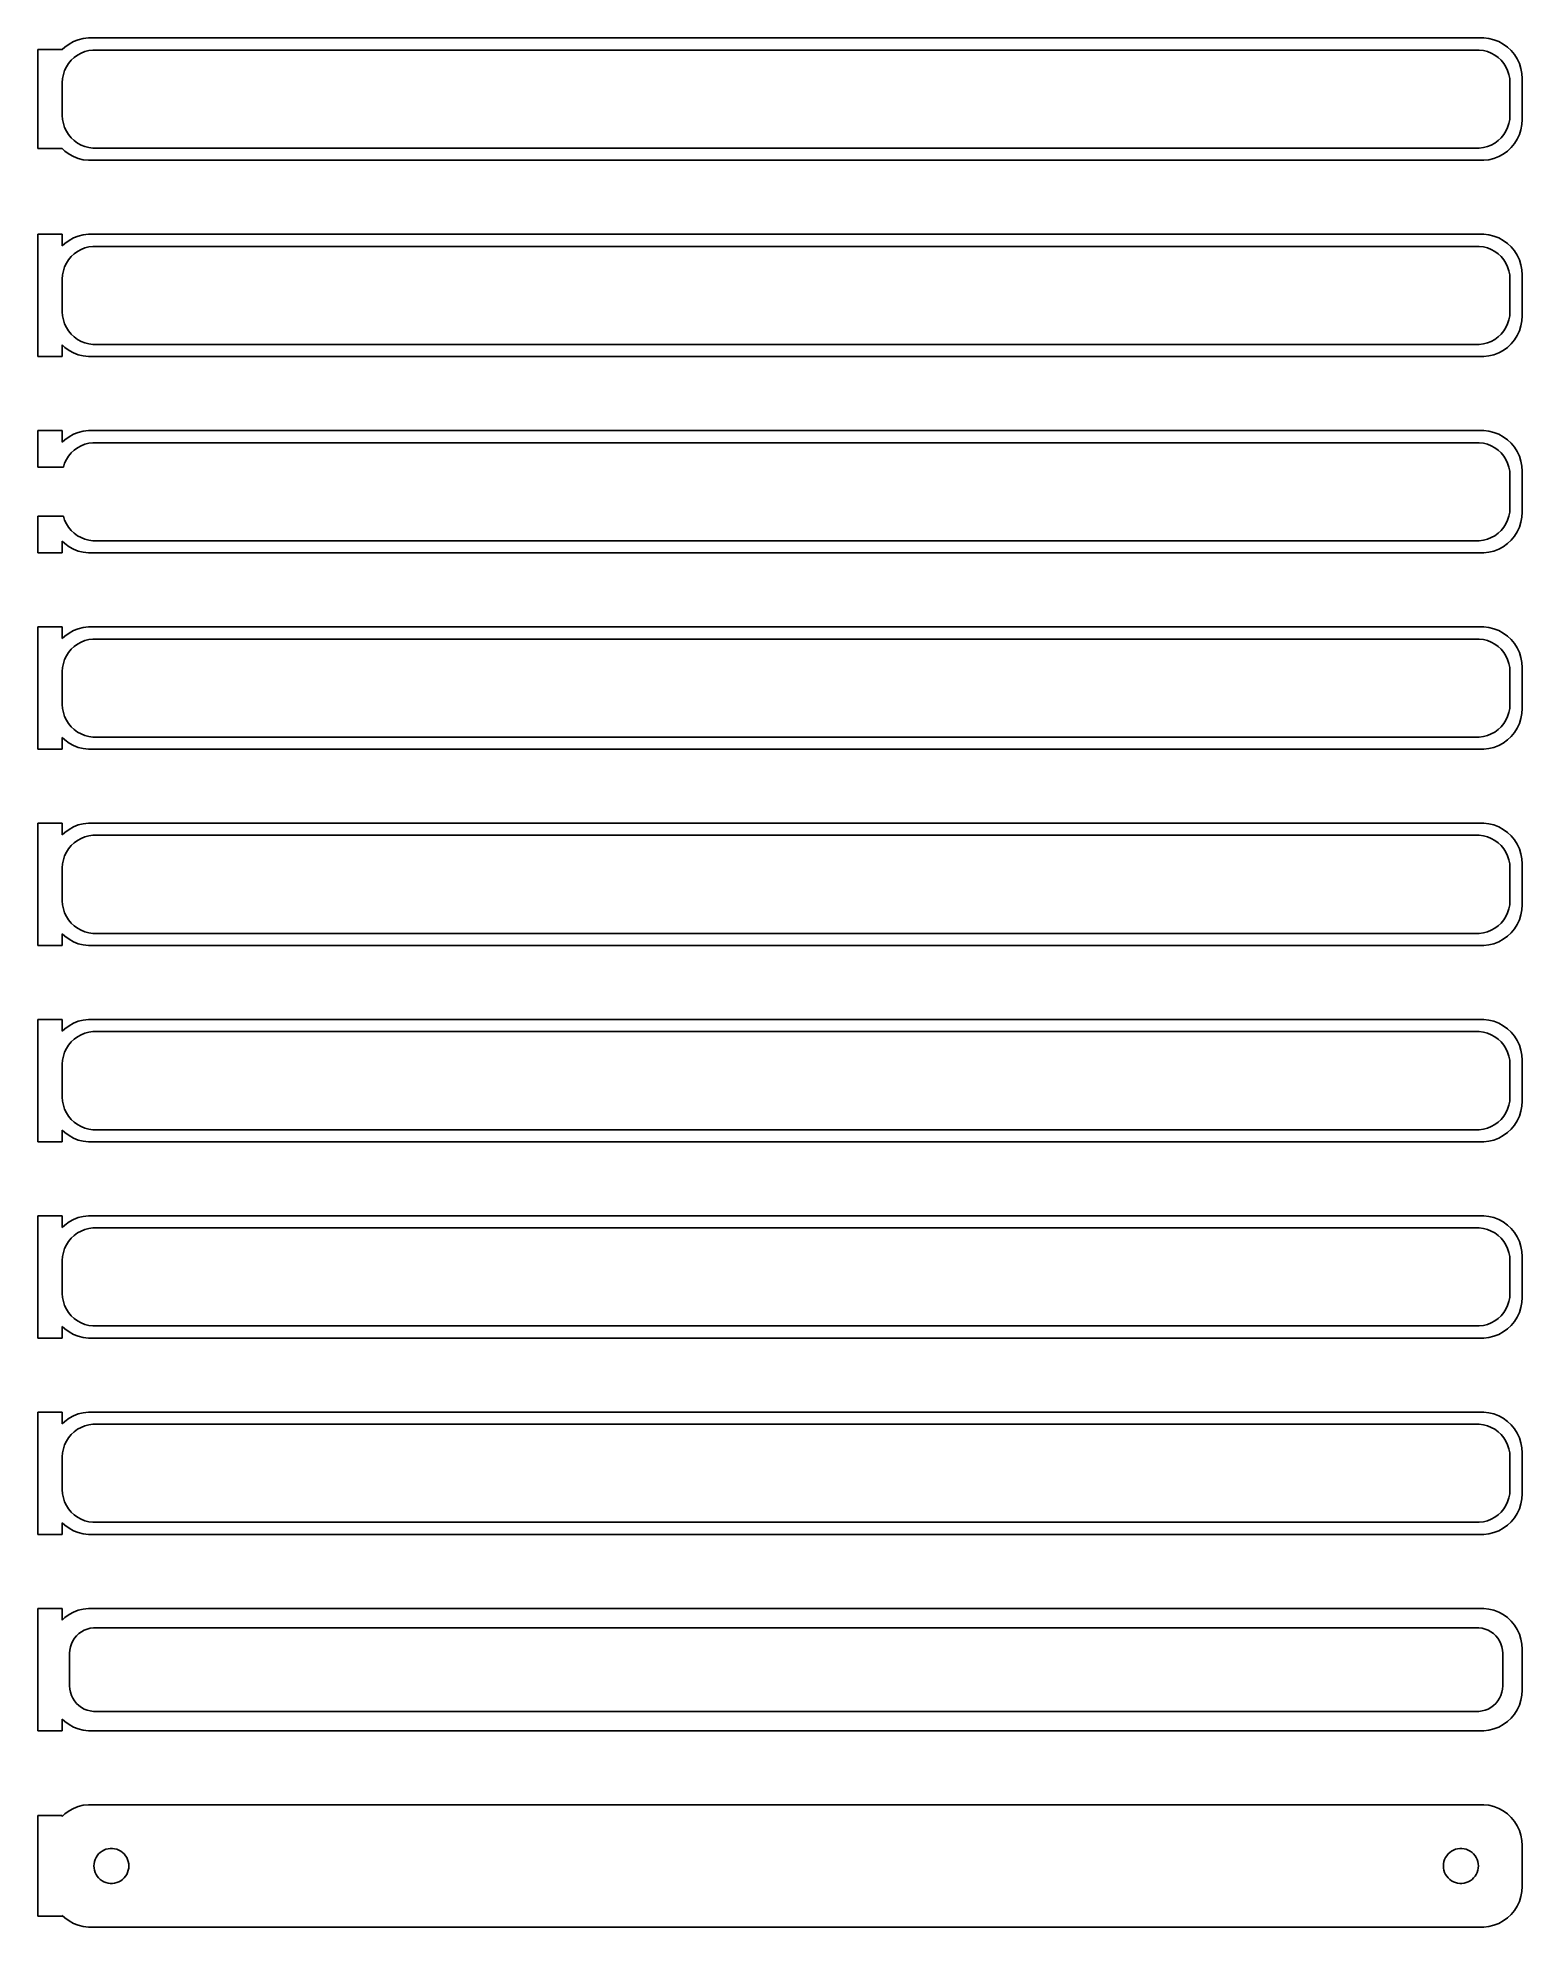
# Model space of a CAD drawing. Header units: metres. Extents: x -92 to 90, y 233 to 463.
import ezdxf

# ---------------------------------------------------------------- set-up
doc = ezdxf.new("R2010")
doc.units = ezdxf.units.M

msp = doc.modelspace()

# ---------------------------------------------------------------- linework, layer by layer
for p, q in [((-88.5, 462.059), (-91.5, 462.059)), ((-91.5, 462.059), (-91.5, 449.941)), ((-88.1871, 462.353), (-88.5, 462.059)), ((-87.6791, 462.722), (-88.1871, 462.353)), ((-87.1289, 463.024), (-87.6791, 462.722)), ((-86.5451, 463.255), (-87.1289, 463.024)), ((-85.9369, 463.411), (-86.5451, 463.255)), ((-85.3139, 463.49), (-85.9369, 463.411)), ((85.3139, 463.49), (-85.3139, 463.49)), ((-85.2495, 461.929), (-84.7512, 461.992)), ((-84.7512, 461.992), (84.7512, 461.992)), ((84.7512, 461.992), (85.2495, 461.929)), ((85.9369, 463.411), (85.3139, 463.49)), ((86.5451, 463.255), (85.9369, 463.411)), ((87.1289, 463.024), (86.5451, 463.255)), ((87.6791, 462.722), (87.1289, 463.024)), ((88.1871, 462.353), (87.6791, 462.722)), ((88.6448, 461.923), (88.1871, 462.353)), ((-88.2191, 459.472), (-88.0052, 459.927)), ((-88.0052, 459.927), (-87.7361, 460.351)), ((-87.7361, 460.351), (-87.4159, 460.738)), ((-87.4159, 460.738), (-87.0497, 461.082)), ((-87.0497, 461.082), (-86.6433, 461.377)), ((-86.6433, 461.377), (-86.2031, 461.619)), ((-86.2031, 461.619), (-85.7361, 461.804)), ((-85.7361, 461.804), (-85.2495, 461.929)), ((85.2495, 461.929), (85.7361, 461.804)), ((85.7361, 461.804), (86.2031, 461.619)), ((86.2031, 461.619), (86.6433, 461.377)), ((86.6433, 461.377), (87.0497, 461.082)), ((87.0497, 461.082), (87.4159, 460.738)), ((87.4159, 460.738), (87.7361, 460.351)), ((87.7361, 460.351), (88.0052, 459.927)), ((88.0052, 459.927), (88.2191, 459.472)), ((89.0451, 461.439), (88.6448, 461.923)), ((89.3815, 460.909), (89.0451, 461.439)), ((89.6489, 460.341), (89.3815, 460.909)), ((89.8429, 459.743), (89.6489, 460.341)), ((89.9606, 459.127), (89.8429, 459.743)), ((-88.5, 458), (-88.4685, 458.501)), ((-88.5, 454), (-88.5, 458)), ((-88.4685, 458.501), (-88.3743, 458.995)), ((-88.3743, 458.995), (-88.2191, 459.472)), ((88.2191, 459.472), (88.3743, 458.995)), ((88.3743, 458.995), (88.4685, 458.501)), ((88.4685, 458.501), (88.5, 458)), ((88.5, 458), (88.5, 454)), ((90, 458.5), (89.9606, 459.127)), ((90, 453.5), (90, 458.5)), ((-88.4685, 453.499), (-88.5, 454)), ((-88.3743, 453.005), (-88.4685, 453.499)), ((-88.2191, 452.528), (-88.3743, 453.005)), ((88.3743, 453.005), (88.2191, 452.528)), ((88.4685, 453.499), (88.3743, 453.005)), ((88.5, 454), (88.4685, 453.499)), ((89.8429, 452.257), (89.9606, 452.873)), ((89.9606, 452.873), (90, 453.5)), ((-88.0052, 452.073), (-88.2191, 452.528)), ((-87.7361, 451.649), (-88.0052, 452.073)), ((-87.4159, 451.262), (-87.7361, 451.649)), ((-87.0497, 450.918), (-87.4159, 451.262)), ((-86.6433, 450.623), (-87.0497, 450.918)), ((-86.2031, 450.381), (-86.6433, 450.623)), ((86.6433, 450.623), (86.2031, 450.381)), ((87.0497, 450.918), (86.6433, 450.623)), ((87.4159, 451.262), (87.0497, 450.918)), ((87.7361, 451.649), (87.4159, 451.262)), ((88.0052, 452.073), (87.7361, 451.649)), ((88.2191, 452.528), (88.0052, 452.073)), ((88.6448, 450.077), (89.0451, 450.561)), ((89.0451, 450.561), (89.3815, 451.091)), ((89.3815, 451.091), (89.6489, 451.659)), ((89.6489, 451.659), (89.8429, 452.257)), ((-91.5, 449.941), (-88.5, 449.941)), ((-88.5, 449.941), (-88.1871, 449.647)), ((-88.1871, 449.647), (-87.6791, 449.278)), ((-87.6791, 449.278), (-87.1289, 448.976)), ((-87.1289, 448.976), (-86.5451, 448.745)), ((-86.5451, 448.745), (-85.9369, 448.589)), ((-85.7361, 450.196), (-86.2031, 450.381)), ((-85.9369, 448.589), (-85.3139, 448.51)), ((-85.2495, 450.071), (-85.7361, 450.196)), ((-85.3139, 448.51), (85.3139, 448.51)), ((-84.7512, 450.008), (-85.2495, 450.071)), ((84.7512, 450.008), (-84.7512, 450.008)), ((85.2495, 450.071), (84.7512, 450.008)), ((85.7361, 450.196), (85.2495, 450.071)), ((85.3139, 448.51), (85.9369, 448.589)), ((86.2031, 450.381), (85.7361, 450.196)), ((85.9369, 448.589), (86.5451, 448.745)), ((86.5451, 448.745), (87.1289, 448.976)), ((87.1289, 448.976), (87.6791, 449.278)), ((87.6791, 449.278), (88.1871, 449.647)), ((88.1871, 449.647), (88.6448, 450.077)), ((-88.5, 439.467), (-91.5, 439.467)), ((-91.5, 439.467), (-91.5, 424.533)), ((-88.5, 438.059), (-88.5, 439.467)), ((-87.1289, 439.024), (-87.6791, 438.722)), ((-86.5451, 439.255), (-87.1289, 439.024)), ((-85.9369, 439.411), (-86.5451, 439.255)), ((-85.3139, 439.49), (-85.9369, 439.411)), ((85.3139, 439.49), (-85.3139, 439.49)), ((85.9369, 439.411), (85.3139, 439.49)), ((86.5451, 439.255), (85.9369, 439.411)), ((87.1289, 439.024), (86.5451, 439.255)), ((87.6791, 438.722), (87.1289, 439.024)), ((-88.1871, 438.353), (-88.5, 438.059)), ((-87.6791, 438.722), (-88.1871, 438.353)), ((-87.7361, 436.351), (-87.4159, 436.738)), ((-87.4159, 436.738), (-87.0497, 437.082)), ((-87.0497, 437.082), (-86.6433, 437.377)), ((-86.6433, 437.377), (-86.2031, 437.619)), ((-86.2031, 437.619), (-85.7361, 437.804)), ((-85.7361, 437.804), (-85.2495, 437.929)), ((-85.2495, 437.929), (-84.7512, 437.992)), ((-84.7512, 437.992), (84.7512, 437.992)), ((84.7512, 437.992), (85.2495, 437.929)), ((85.2495, 437.929), (85.7361, 437.804)), ((85.7361, 437.804), (86.2031, 437.619)), ((86.2031, 437.619), (86.6433, 437.377)), ((86.6433, 437.377), (87.0497, 437.082)), ((87.0497, 437.082), (87.4159, 436.738)), ((87.4159, 436.738), (87.7361, 436.351)), ((88.1871, 438.353), (87.6791, 438.722)), ((88.6448, 437.923), (88.1871, 438.353)), ((89.0451, 437.439), (88.6448, 437.923)), ((89.3815, 436.909), (89.0451, 437.439)), ((89.6489, 436.341), (89.3815, 436.909)), ((-88.5, 434), (-88.4685, 434.501)), ((-88.4685, 434.501), (-88.3743, 434.995)), ((-88.3743, 434.995), (-88.2191, 435.472)), ((-88.2191, 435.472), (-88.0052, 435.927)), ((-88.0052, 435.927), (-87.7361, 436.351)), ((87.7361, 436.351), (88.0052, 435.927)), ((88.0052, 435.927), (88.2191, 435.472)), ((88.2191, 435.472), (88.3743, 434.995)), ((88.3743, 434.995), (88.4685, 434.501)), ((88.4685, 434.501), (88.5, 434)), ((89.8429, 435.743), (89.6489, 436.341)), ((89.9606, 435.127), (89.8429, 435.743)), ((90, 434.5), (89.9606, 435.127)), ((90, 429.5), (90, 434.5)), ((-88.5, 430), (-88.5, 434)), ((88.5, 434), (88.5, 430)), ((-88.4685, 429.499), (-88.5, 430)), ((88.5, 430), (88.4685, 429.499)), ((-88.3743, 429.005), (-88.4685, 429.499)), ((-88.2191, 428.528), (-88.3743, 429.005)), ((-88.0052, 428.073), (-88.2191, 428.528)), ((-87.7361, 427.649), (-88.0052, 428.073)), ((-87.4159, 427.262), (-87.7361, 427.649)), ((87.7361, 427.649), (87.4159, 427.262)), ((88.0052, 428.073), (87.7361, 427.649)), ((88.2191, 428.528), (88.0052, 428.073)), ((88.3743, 429.005), (88.2191, 428.528)), ((88.4685, 429.499), (88.3743, 429.005)), ((89.3815, 427.091), (89.6489, 427.659)), ((89.6489, 427.659), (89.8429, 428.257)), ((89.8429, 428.257), (89.9606, 428.873)), ((89.9606, 428.873), (90, 429.5)), ((-88.5, 424.533), (-88.5, 425.941)), ((-88.5, 425.941), (-88.1871, 425.647)), ((-88.1871, 425.647), (-87.6791, 425.278)), ((-87.6791, 425.278), (-87.1289, 424.976)), ((-87.0497, 426.918), (-87.4159, 427.262)), ((-86.6433, 426.623), (-87.0497, 426.918)), ((-86.2031, 426.381), (-86.6433, 426.623)), ((-85.7361, 426.196), (-86.2031, 426.381)), ((-85.2495, 426.071), (-85.7361, 426.196)), ((-84.7512, 426.008), (-85.2495, 426.071)), ((84.7512, 426.008), (-84.7512, 426.008)), ((85.2495, 426.071), (84.7512, 426.008)), ((85.7361, 426.196), (85.2495, 426.071)), ((86.2031, 426.381), (85.7361, 426.196)), ((86.6433, 426.623), (86.2031, 426.381)), ((87.0497, 426.918), (86.6433, 426.623)), ((87.4159, 427.262), (87.0497, 426.918)), ((87.1289, 424.976), (87.6791, 425.278)), ((87.6791, 425.278), (88.1871, 425.647)), ((88.1871, 425.647), (88.6448, 426.077)), ((88.6448, 426.077), (89.0451, 426.561)), ((89.0451, 426.561), (89.3815, 427.091)), ((-91.5, 424.533), (-88.5, 424.533)), ((-87.1289, 424.976), (-86.5451, 424.745)), ((-86.5451, 424.745), (-85.9369, 424.589)), ((-85.9369, 424.589), (-85.3139, 424.51)), ((-85.3139, 424.51), (85.3139, 424.51)), ((85.3139, 424.51), (85.9369, 424.589)), ((85.9369, 424.589), (86.5451, 424.745)), ((86.5451, 424.745), (87.1289, 424.976)), ((-88.5, 415.49), (-91.5, 415.49)), ((-91.5, 415.49), (-91.5, 410.994)), ((-88.5, 414.059), (-88.5, 415.49)), ((-88.1871, 414.353), (-88.5, 414.059)), ((-87.6791, 414.722), (-88.1871, 414.353)), ((-87.1289, 415.024), (-87.6791, 414.722)), ((-86.5451, 415.255), (-87.1289, 415.024)), ((-86.6433, 413.377), (-86.2031, 413.619)), ((-85.9369, 415.411), (-86.5451, 415.255)), ((-86.2031, 413.619), (-85.7361, 413.804)), ((-85.3139, 415.49), (-85.9369, 415.411)), ((-85.7361, 413.804), (-85.2495, 413.929)), ((85.3139, 415.49), (-85.3139, 415.49)), ((-85.2495, 413.929), (-84.7512, 413.992)), ((-84.7512, 413.992), (84.7512, 413.992)), ((84.7512, 413.992), (85.2495, 413.929)), ((85.2495, 413.929), (85.7361, 413.804)), ((85.9369, 415.411), (85.3139, 415.49)), ((85.7361, 413.804), (86.2031, 413.619)), ((86.5451, 415.255), (85.9369, 415.411)), ((86.2031, 413.619), (86.6433, 413.377)), ((87.1289, 415.024), (86.5451, 415.255)), ((87.6791, 414.722), (87.1289, 415.024)), ((88.1871, 414.353), (87.6791, 414.722)), ((88.6448, 413.923), (88.1871, 414.353)), ((89.0451, 413.439), (88.6448, 413.923)), ((-88.3743, 410.995), (-88.2191, 411.472)), ((-88.2191, 411.472), (-88.0052, 411.927)), ((-88.0052, 411.927), (-87.7361, 412.351)), ((-87.7361, 412.351), (-87.4159, 412.738)), ((-87.4159, 412.738), (-87.0497, 413.082)), ((-87.0497, 413.082), (-86.6433, 413.377)), ((86.6433, 413.377), (87.0497, 413.082)), ((87.0497, 413.082), (87.4159, 412.738)), ((87.4159, 412.738), (87.7361, 412.351)), ((87.7361, 412.351), (88.0052, 411.927)), ((88.0052, 411.927), (88.2191, 411.472)), ((88.2191, 411.472), (88.3743, 410.995)), ((89.3815, 412.909), (89.0451, 413.439)), ((89.6489, 412.341), (89.3815, 412.909)), ((89.8429, 411.743), (89.6489, 412.341)), ((89.9606, 411.127), (89.8429, 411.743)), ((-91.5, 410.994), (-88.3745, 410.994)), ((-88.3745, 410.994), (-88.3743, 410.995)), ((88.3743, 410.995), (88.4685, 410.501)), ((88.4685, 410.501), (88.5, 410)), ((88.5, 410), (88.5, 406)), ((90, 410.5), (89.9606, 411.127)), ((90, 405.5), (90, 410.5)), ((-88.3745, 405.006), (-91.5, 405.006)), ((-91.5, 405.006), (-91.5, 400.51)), ((-88.3743, 405.005), (-88.3745, 405.006)), ((-88.2191, 404.528), (-88.3743, 405.005)), ((-88.0052, 404.073), (-88.2191, 404.528)), ((88.2191, 404.528), (88.0052, 404.073)), ((88.3743, 405.005), (88.2191, 404.528)), ((88.4685, 405.499), (88.3743, 405.005)), ((88.5, 406), (88.4685, 405.499)), ((89.6489, 403.659), (89.8429, 404.257)), ((89.8429, 404.257), (89.9606, 404.873)), ((89.9606, 404.873), (90, 405.5)), ((-88.5, 401.941), (-88.1871, 401.647)), ((-88.5, 400.51), (-88.5, 401.941)), ((-87.7361, 403.649), (-88.0052, 404.073)), ((-87.4159, 403.262), (-87.7361, 403.649)), ((-87.0497, 402.918), (-87.4159, 403.262)), ((-86.6433, 402.623), (-87.0497, 402.918)), ((-86.2031, 402.381), (-86.6433, 402.623)), ((-85.7361, 402.196), (-86.2031, 402.381)), ((-85.2495, 402.071), (-85.7361, 402.196)), ((-84.7512, 402.008), (-85.2495, 402.071)), ((84.7512, 402.008), (-84.7512, 402.008)), ((85.2495, 402.071), (84.7512, 402.008)), ((85.7361, 402.196), (85.2495, 402.071)), ((86.2031, 402.381), (85.7361, 402.196)), ((86.6433, 402.623), (86.2031, 402.381)), ((87.0497, 402.918), (86.6433, 402.623)), ((87.4159, 403.262), (87.0497, 402.918)), ((87.7361, 403.649), (87.4159, 403.262)), ((88.0052, 404.073), (87.7361, 403.649)), ((88.1871, 401.647), (88.6448, 402.077)), ((88.6448, 402.077), (89.0451, 402.561)), ((89.0451, 402.561), (89.3815, 403.091)), ((89.3815, 403.091), (89.6489, 403.659)), ((-91.5, 400.51), (-88.5, 400.51)), ((-88.1871, 401.647), (-87.6791, 401.278)), ((-87.6791, 401.278), (-87.1289, 400.976)), ((-87.1289, 400.976), (-86.5451, 400.745)), ((-86.5451, 400.745), (-85.9369, 400.589)), ((-85.9369, 400.589), (-85.3139, 400.51)), ((-85.3139, 400.51), (85.3139, 400.51)), ((85.3139, 400.51), (85.9369, 400.589)), ((85.9369, 400.589), (86.5451, 400.745)), ((86.5451, 400.745), (87.1289, 400.976)), ((87.1289, 400.976), (87.6791, 401.278)), ((87.6791, 401.278), (88.1871, 401.647)), ((-88.5, 391.49), (-91.5, 391.49)), ((-91.5, 391.49), (-91.5, 376.51)), ((-88.5, 390.059), (-88.5, 391.49)), ((-87.6791, 390.722), (-88.1871, 390.353)), ((-87.1289, 391.024), (-87.6791, 390.722)), ((-86.5451, 391.255), (-87.1289, 391.024)), ((-85.9369, 391.411), (-86.5451, 391.255)), ((-85.3139, 391.49), (-85.9369, 391.411)), ((85.3139, 391.49), (-85.3139, 391.49)), ((85.9369, 391.411), (85.3139, 391.49)), ((86.5451, 391.255), (85.9369, 391.411)), ((87.1289, 391.024), (86.5451, 391.255)), ((87.6791, 390.722), (87.1289, 391.024)), ((88.1871, 390.353), (87.6791, 390.722)), ((-88.1871, 390.353), (-88.5, 390.059)), ((-88.0052, 387.927), (-87.7361, 388.351)), ((-87.7361, 388.351), (-87.4159, 388.738)), ((-87.4159, 388.738), (-87.0497, 389.082)), ((-87.0497, 389.082), (-86.6433, 389.377)), ((-86.6433, 389.377), (-86.2031, 389.619)), ((-86.2031, 389.619), (-85.7361, 389.804)), ((-85.7361, 389.804), (-85.2495, 389.929)), ((-85.2495, 389.929), (-84.7512, 389.992)), ((-84.7512, 389.992), (84.7512, 389.992)), ((84.7512, 389.992), (85.2495, 389.929)), ((85.2495, 389.929), (85.7361, 389.804)), ((85.7361, 389.804), (86.2031, 389.619)), ((86.2031, 389.619), (86.6433, 389.377)), ((86.6433, 389.377), (87.0497, 389.082)), ((87.0497, 389.082), (87.4159, 388.738)), ((87.4159, 388.738), (87.7361, 388.351)), ((87.7361, 388.351), (88.0052, 387.927)), ((88.6448, 389.923), (88.1871, 390.353)), ((89.0451, 389.439), (88.6448, 389.923)), ((89.3815, 388.909), (89.0451, 389.439)), ((89.6489, 388.341), (89.3815, 388.909)), ((89.8429, 387.743), (89.6489, 388.341)), ((-88.5, 386), (-88.4685, 386.501)), ((-88.5, 382), (-88.5, 386)), ((-88.4685, 386.501), (-88.3743, 386.995)), ((-88.3743, 386.995), (-88.2191, 387.472)), ((-88.2191, 387.472), (-88.0052, 387.927)), ((88.0052, 387.927), (88.2191, 387.472)), ((88.2191, 387.472), (88.3743, 386.995)), ((88.3743, 386.995), (88.4685, 386.501)), ((88.4685, 386.501), (88.5, 386)), ((88.5, 386), (88.5, 382)), ((89.9606, 387.127), (89.8429, 387.743)), ((90, 386.5), (89.9606, 387.127)), ((90, 381.5), (90, 386.5)), ((-88.4685, 381.499), (-88.5, 382)), ((-88.3743, 381.005), (-88.4685, 381.499)), ((88.4685, 381.499), (88.3743, 381.005)), ((88.5, 382), (88.4685, 381.499)), ((89.9606, 380.873), (90, 381.5)), ((-88.2191, 380.528), (-88.3743, 381.005)), ((-88.0052, 380.073), (-88.2191, 380.528)), ((-87.7361, 379.649), (-88.0052, 380.073)), ((-87.4159, 379.262), (-87.7361, 379.649)), ((-87.0497, 378.918), (-87.4159, 379.262)), ((-86.6433, 378.623), (-87.0497, 378.918)), ((87.0497, 378.918), (86.6433, 378.623)), ((87.4159, 379.262), (87.0497, 378.918)), ((87.7361, 379.649), (87.4159, 379.262)), ((88.0052, 380.073), (87.7361, 379.649)), ((88.2191, 380.528), (88.0052, 380.073)), ((88.3743, 381.005), (88.2191, 380.528)), ((89.0451, 378.561), (89.3815, 379.091)), ((89.3815, 379.091), (89.6489, 379.659)), ((89.6489, 379.659), (89.8429, 380.257)), ((89.8429, 380.257), (89.9606, 380.873)), ((-91.5, 376.51), (-88.5, 376.51)), ((-88.5, 377.941), (-88.1871, 377.647)), ((-88.5, 376.51), (-88.5, 377.941)), ((-88.1871, 377.647), (-87.6791, 377.278)), ((-87.6791, 377.278), (-87.1289, 376.976)), ((-87.1289, 376.976), (-86.5451, 376.745)), ((-86.2031, 378.381), (-86.6433, 378.623)), ((-86.5451, 376.745), (-85.9369, 376.589)), ((-85.7361, 378.196), (-86.2031, 378.381)), ((-85.9369, 376.589), (-85.3139, 376.51)), ((-85.2495, 378.071), (-85.7361, 378.196)), ((-85.3139, 376.51), (85.3139, 376.51)), ((-84.7512, 378.008), (-85.2495, 378.071)), ((84.7512, 378.008), (-84.7512, 378.008)), ((85.2495, 378.071), (84.7512, 378.008)), ((85.7361, 378.196), (85.2495, 378.071)), ((85.3139, 376.51), (85.9369, 376.589)), ((86.2031, 378.381), (85.7361, 378.196)), ((85.9369, 376.589), (86.5451, 376.745)), ((86.6433, 378.623), (86.2031, 378.381)), ((86.5451, 376.745), (87.1289, 376.976)), ((87.1289, 376.976), (87.6791, 377.278)), ((87.6791, 377.278), (88.1871, 377.647)), ((88.1871, 377.647), (88.6448, 378.077)), ((88.6448, 378.077), (89.0451, 378.561)), ((-88.5, 367.49), (-91.5, 367.49)), ((-91.5, 367.49), (-91.5, 352.51)), ((-88.5, 366.059), (-88.5, 367.49)), ((-85.9369, 367.411), (-86.5451, 367.255)), ((-85.3139, 367.49), (-85.9369, 367.411)), ((85.3139, 367.49), (-85.3139, 367.49)), ((85.9369, 367.411), (85.3139, 367.49)), ((86.5451, 367.255), (85.9369, 367.411)), ((-88.1871, 366.353), (-88.5, 366.059)), ((-87.6791, 366.722), (-88.1871, 366.353)), ((-87.1289, 367.024), (-87.6791, 366.722)), ((-87.4159, 364.738), (-87.0497, 365.082)), ((-86.5451, 367.255), (-87.1289, 367.024)), ((-87.0497, 365.082), (-86.6433, 365.377)), ((-86.6433, 365.377), (-86.2031, 365.619)), ((-86.2031, 365.619), (-85.7361, 365.804)), ((-85.7361, 365.804), (-85.2495, 365.929)), ((-85.2495, 365.929), (-84.7512, 365.992)), ((-84.7512, 365.992), (84.7512, 365.992)), ((84.7512, 365.992), (85.2495, 365.929)), ((85.2495, 365.929), (85.7361, 365.804)), ((85.7361, 365.804), (86.2031, 365.619)), ((86.2031, 365.619), (86.6433, 365.377)), ((87.1289, 367.024), (86.5451, 367.255)), ((86.6433, 365.377), (87.0497, 365.082)), ((87.0497, 365.082), (87.4159, 364.738)), ((87.6791, 366.722), (87.1289, 367.024)), ((88.1871, 366.353), (87.6791, 366.722)), ((88.6448, 365.923), (88.1871, 366.353)), ((89.0451, 365.439), (88.6448, 365.923)), ((89.3815, 364.909), (89.0451, 365.439)), ((-88.4685, 362.501), (-88.3743, 362.995)), ((-88.3743, 362.995), (-88.2191, 363.472)), ((-88.2191, 363.472), (-88.0052, 363.927)), ((-88.0052, 363.927), (-87.7361, 364.351)), ((-87.7361, 364.351), (-87.4159, 364.738)), ((87.4159, 364.738), (87.7361, 364.351)), ((87.7361, 364.351), (88.0052, 363.927)), ((88.0052, 363.927), (88.2191, 363.472)), ((88.2191, 363.472), (88.3743, 362.995)), ((88.3743, 362.995), (88.4685, 362.501)), ((89.6489, 364.341), (89.3815, 364.909)), ((89.8429, 363.743), (89.6489, 364.341)), ((89.9606, 363.127), (89.8429, 363.743)), ((90, 362.5), (89.9606, 363.127)), ((-88.5, 362), (-88.4685, 362.501)), ((-88.5, 358), (-88.5, 362)), ((88.4685, 362.501), (88.5, 362)), ((88.5, 362), (88.5, 358)), ((90, 357.5), (90, 362.5)), ((-88.4685, 357.499), (-88.5, 358)), ((-88.3743, 357.005), (-88.4685, 357.499)), ((-88.2191, 356.528), (-88.3743, 357.005)), ((-88.0052, 356.073), (-88.2191, 356.528)), ((-87.7361, 355.649), (-88.0052, 356.073)), ((88.0052, 356.073), (87.7361, 355.649)), ((88.2191, 356.528), (88.0052, 356.073)), ((88.3743, 357.005), (88.2191, 356.528)), ((88.4685, 357.499), (88.3743, 357.005)), ((88.5, 358), (88.4685, 357.499)), ((89.6489, 355.659), (89.8429, 356.257)), ((89.8429, 356.257), (89.9606, 356.873)), ((89.9606, 356.873), (90, 357.5)), ((-88.5, 353.941), (-88.1871, 353.647)), ((-88.5, 352.51), (-88.5, 353.941)), ((-88.1871, 353.647), (-87.6791, 353.278)), ((-87.4159, 355.262), (-87.7361, 355.649)), ((-87.0497, 354.918), (-87.4159, 355.262)), ((-86.6433, 354.623), (-87.0497, 354.918)), ((-86.2031, 354.381), (-86.6433, 354.623)), ((-85.7361, 354.196), (-86.2031, 354.381)), ((-85.2495, 354.071), (-85.7361, 354.196)), ((-84.7512, 354.008), (-85.2495, 354.071)), ((84.7512, 354.008), (-84.7512, 354.008)), ((85.2495, 354.071), (84.7512, 354.008)), ((85.7361, 354.196), (85.2495, 354.071)), ((86.2031, 354.381), (85.7361, 354.196)), ((86.6433, 354.623), (86.2031, 354.381)), ((87.0497, 354.918), (86.6433, 354.623)), ((87.4159, 355.262), (87.0497, 354.918)), ((87.7361, 355.649), (87.4159, 355.262)), ((87.6791, 353.278), (88.1871, 353.647)), ((88.1871, 353.647), (88.6448, 354.077)), ((88.6448, 354.077), (89.0451, 354.561)), ((89.0451, 354.561), (89.3815, 355.091)), ((89.3815, 355.091), (89.6489, 355.659)), ((-91.5, 352.51), (-88.5, 352.51)), ((-87.6791, 353.278), (-87.1289, 352.976)), ((-87.1289, 352.976), (-86.5451, 352.745)), ((-86.5451, 352.745), (-85.9369, 352.589)), ((-85.9369, 352.589), (-85.3139, 352.51)), ((-85.3139, 352.51), (85.3139, 352.51)), ((85.3139, 352.51), (85.9369, 352.589)), ((85.9369, 352.589), (86.5451, 352.745)), ((86.5451, 352.745), (87.1289, 352.976)), ((87.1289, 352.976), (87.6791, 353.278)), ((-88.5, 343.49), (-91.5, 343.49)), ((-91.5, 343.49), (-91.5, 328.51)), ((-88.5, 342.059), (-88.5, 343.49)), ((-88.1871, 342.353), (-88.5, 342.059)), ((-87.6791, 342.722), (-88.1871, 342.353)), ((-87.1289, 343.024), (-87.6791, 342.722)), ((-86.5451, 343.255), (-87.1289, 343.024)), ((-85.9369, 343.411), (-86.5451, 343.255)), ((-85.3139, 343.49), (-85.9369, 343.411)), ((-85.7361, 341.804), (-85.2495, 341.929)), ((85.3139, 343.49), (-85.3139, 343.49)), ((-85.2495, 341.929), (-84.7512, 341.992)), ((-84.7512, 341.992), (84.7512, 341.992)), ((84.7512, 341.992), (85.2495, 341.929)), ((85.2495, 341.929), (85.7361, 341.804)), ((85.9369, 343.411), (85.3139, 343.49)), ((86.5451, 343.255), (85.9369, 343.411)), ((87.1289, 343.024), (86.5451, 343.255)), ((87.6791, 342.722), (87.1289, 343.024)), ((88.1871, 342.353), (87.6791, 342.722)), ((88.6448, 341.923), (88.1871, 342.353)), ((89.0451, 341.439), (88.6448, 341.923)), ((-88.2191, 339.472), (-88.0052, 339.927)), ((-88.0052, 339.927), (-87.7361, 340.351)), ((-87.7361, 340.351), (-87.4159, 340.738)), ((-87.4159, 340.738), (-87.0497, 341.082)), ((-87.0497, 341.082), (-86.6433, 341.377)), ((-86.6433, 341.377), (-86.2031, 341.619)), ((-86.2031, 341.619), (-85.7361, 341.804)), ((85.7361, 341.804), (86.2031, 341.619)), ((86.2031, 341.619), (86.6433, 341.377)), ((86.6433, 341.377), (87.0497, 341.082)), ((87.0497, 341.082), (87.4159, 340.738)), ((87.4159, 340.738), (87.7361, 340.351)), ((87.7361, 340.351), (88.0052, 339.927)), ((88.0052, 339.927), (88.2191, 339.472)), ((89.3815, 340.909), (89.0451, 341.439)), ((89.6489, 340.341), (89.3815, 340.909)), ((89.8429, 339.743), (89.6489, 340.341)), ((89.9606, 339.127), (89.8429, 339.743)), ((-88.5, 338), (-88.4685, 338.501)), ((-88.5, 334), (-88.5, 338)), ((-88.4685, 338.501), (-88.3743, 338.995)), ((-88.3743, 338.995), (-88.2191, 339.472)), ((88.2191, 339.472), (88.3743, 338.995)), ((88.3743, 338.995), (88.4685, 338.501)), ((88.4685, 338.501), (88.5, 338)), ((88.5, 338), (88.5, 334)), ((90, 338.5), (89.9606, 339.127)), ((90, 333.5), (90, 338.5)), ((-88.4685, 333.499), (-88.5, 334)), ((-88.3743, 333.005), (-88.4685, 333.499)), ((-88.2191, 332.528), (-88.3743, 333.005)), ((88.3743, 333.005), (88.2191, 332.528)), ((88.4685, 333.499), (88.3743, 333.005)), ((88.5, 334), (88.4685, 333.499)), ((89.8429, 332.257), (89.9606, 332.873)), ((89.9606, 332.873), (90, 333.5)), ((-88.0052, 332.073), (-88.2191, 332.528)), ((-87.7361, 331.649), (-88.0052, 332.073)), ((-87.4159, 331.262), (-87.7361, 331.649)), ((-87.0497, 330.918), (-87.4159, 331.262)), ((-86.6433, 330.623), (-87.0497, 330.918)), ((-86.2031, 330.381), (-86.6433, 330.623)), ((-85.7361, 330.196), (-86.2031, 330.381)), ((86.2031, 330.381), (85.7361, 330.196)), ((86.6433, 330.623), (86.2031, 330.381)), ((87.0497, 330.918), (86.6433, 330.623)), ((87.4159, 331.262), (87.0497, 330.918)), ((87.7361, 331.649), (87.4159, 331.262)), ((88.0052, 332.073), (87.7361, 331.649)), ((88.2191, 332.528), (88.0052, 332.073)), ((88.6448, 330.077), (89.0451, 330.561)), ((89.0451, 330.561), (89.3815, 331.091)), ((89.3815, 331.091), (89.6489, 331.659)), ((89.6489, 331.659), (89.8429, 332.257)), ((-91.5, 328.51), (-88.5, 328.51)), ((-88.5, 329.941), (-88.1871, 329.647)), ((-88.5, 328.51), (-88.5, 329.941)), ((-88.1871, 329.647), (-87.6791, 329.278)), ((-87.6791, 329.278), (-87.1289, 328.976)), ((-87.1289, 328.976), (-86.5451, 328.745)), ((-86.5451, 328.745), (-85.9369, 328.589)), ((-85.9369, 328.589), (-85.3139, 328.51)), ((-85.2495, 330.071), (-85.7361, 330.196)), ((-85.3139, 328.51), (85.3139, 328.51)), ((-84.7512, 330.008), (-85.2495, 330.071)), ((84.7512, 330.008), (-84.7512, 330.008)), ((85.2495, 330.071), (84.7512, 330.008)), ((85.7361, 330.196), (85.2495, 330.071)), ((85.3139, 328.51), (85.9369, 328.589)), ((85.9369, 328.589), (86.5451, 328.745)), ((86.5451, 328.745), (87.1289, 328.976)), ((87.1289, 328.976), (87.6791, 329.278)), ((87.6791, 329.278), (88.1871, 329.647)), ((88.1871, 329.647), (88.6448, 330.077)), ((-88.5, 319.49), (-91.5, 319.49)), ((-91.5, 319.49), (-91.5, 304.51)), ((-88.5, 318.059), (-88.5, 319.49)), ((-87.1289, 319.024), (-87.6791, 318.722)), ((-86.5451, 319.255), (-87.1289, 319.024)), ((-85.9369, 319.411), (-86.5451, 319.255)), ((-85.3139, 319.49), (-85.9369, 319.411)), ((85.3139, 319.49), (-85.3139, 319.49)), ((85.9369, 319.411), (85.3139, 319.49)), ((86.5451, 319.255), (85.9369, 319.411)), ((87.1289, 319.024), (86.5451, 319.255)), ((87.6791, 318.722), (87.1289, 319.024)), ((-88.1871, 318.353), (-88.5, 318.059)), ((-87.6791, 318.722), (-88.1871, 318.353)), ((-87.7361, 316.351), (-87.4159, 316.738)), ((-87.4159, 316.738), (-87.0497, 317.082)), ((-87.0497, 317.082), (-86.6433, 317.377)), ((-86.6433, 317.377), (-86.2031, 317.619)), ((-86.2031, 317.619), (-85.7361, 317.804)), ((-85.7361, 317.804), (-85.2495, 317.929)), ((-85.2495, 317.929), (-84.7512, 317.992)), ((-84.7512, 317.992), (84.7512, 317.992)), ((84.7512, 317.992), (85.2495, 317.929)), ((85.2495, 317.929), (85.7361, 317.804)), ((85.7361, 317.804), (86.2031, 317.619)), ((86.2031, 317.619), (86.6433, 317.377)), ((86.6433, 317.377), (87.0497, 317.082)), ((87.0497, 317.082), (87.4159, 316.738)), ((87.4159, 316.738), (87.7361, 316.351)), ((88.1871, 318.353), (87.6791, 318.722)), ((88.6448, 317.923), (88.1871, 318.353)), ((89.0451, 317.439), (88.6448, 317.923)), ((89.3815, 316.909), (89.0451, 317.439)), ((89.6489, 316.341), (89.3815, 316.909)), ((-88.5, 314), (-88.4685, 314.501)), ((-88.4685, 314.501), (-88.3743, 314.995)), ((-88.3743, 314.995), (-88.2191, 315.472)), ((-88.2191, 315.472), (-88.0052, 315.927)), ((-88.0052, 315.927), (-87.7361, 316.351)), ((87.7361, 316.351), (88.0052, 315.927)), ((88.0052, 315.927), (88.2191, 315.472)), ((88.2191, 315.472), (88.3743, 314.995)), ((88.3743, 314.995), (88.4685, 314.501)), ((88.4685, 314.501), (88.5, 314)), ((89.8429, 315.743), (89.6489, 316.341)), ((89.9606, 315.127), (89.8429, 315.743)), ((90, 314.5), (89.9606, 315.127)), ((90, 309.5), (90, 314.5)), ((-88.5, 310), (-88.5, 314)), ((88.5, 314), (88.5, 310)), ((-88.4685, 309.499), (-88.5, 310)), ((88.5, 310), (88.4685, 309.499)), ((-88.3743, 309.005), (-88.4685, 309.499)), ((-88.2191, 308.528), (-88.3743, 309.005)), ((-88.0052, 308.073), (-88.2191, 308.528)), ((-87.7361, 307.649), (-88.0052, 308.073)), ((-87.4159, 307.262), (-87.7361, 307.649)), ((-87.0497, 306.918), (-87.4159, 307.262)), ((87.4159, 307.262), (87.0497, 306.918)), ((87.7361, 307.649), (87.4159, 307.262)), ((88.0052, 308.073), (87.7361, 307.649)), ((88.2191, 308.528), (88.0052, 308.073)), ((88.3743, 309.005), (88.2191, 308.528)), ((88.4685, 309.499), (88.3743, 309.005)), ((89.3815, 307.091), (89.6489, 307.659)), ((89.6489, 307.659), (89.8429, 308.257)), ((89.8429, 308.257), (89.9606, 308.873)), ((89.9606, 308.873), (90, 309.5)), ((-88.5, 305.941), (-88.1871, 305.647)), ((-88.5, 304.51), (-88.5, 305.941)), ((-88.1871, 305.647), (-87.6791, 305.278)), ((-87.6791, 305.278), (-87.1289, 304.976)), ((-87.1289, 304.976), (-86.5451, 304.745)), ((-86.6433, 306.623), (-87.0497, 306.918)), ((-86.2031, 306.381), (-86.6433, 306.623)), ((-85.7361, 306.196), (-86.2031, 306.381)), ((-85.2495, 306.071), (-85.7361, 306.196)), ((-84.7512, 306.008), (-85.2495, 306.071)), ((84.7512, 306.008), (-84.7512, 306.008)), ((85.2495, 306.071), (84.7512, 306.008)), ((85.7361, 306.196), (85.2495, 306.071)), ((86.2031, 306.381), (85.7361, 306.196)), ((86.6433, 306.623), (86.2031, 306.381)), ((86.5451, 304.745), (87.1289, 304.976)), ((87.0497, 306.918), (86.6433, 306.623)), ((87.1289, 304.976), (87.6791, 305.278)), ((87.6791, 305.278), (88.1871, 305.647)), ((88.1871, 305.647), (88.6448, 306.077)), ((88.6448, 306.077), (89.0451, 306.561)), ((89.0451, 306.561), (89.3815, 307.091)), ((-91.5, 304.51), (-88.5, 304.51)), ((-86.5451, 304.745), (-85.9369, 304.589)), ((-85.9369, 304.589), (-85.3139, 304.51)), ((-85.3139, 304.51), (85.3139, 304.51)), ((85.3139, 304.51), (85.9369, 304.589)), ((85.9369, 304.589), (86.5451, 304.745)), ((-88.5, 295.49), (-91.5, 295.49)), ((-91.5, 295.49), (-91.5, 280.51)), ((-88.5, 294.059), (-88.5, 295.49)), ((-88.1871, 294.353), (-88.5, 294.059)), ((-87.6791, 294.722), (-88.1871, 294.353)), ((-87.1289, 295.024), (-87.6791, 294.722)), ((-86.5451, 295.255), (-87.1289, 295.024)), ((-87.0497, 293.082), (-86.6433, 293.377)), ((-86.6433, 293.377), (-86.2031, 293.619)), ((-85.9369, 295.411), (-86.5451, 295.255)), ((-86.2031, 293.619), (-85.7361, 293.804)), ((-85.3139, 295.49), (-85.9369, 295.411)), ((-85.7361, 293.804), (-85.2495, 293.929)), ((85.3139, 295.49), (-85.3139, 295.49)), ((-85.2495, 293.929), (-84.7512, 293.992)), ((-84.7512, 293.992), (84.7512, 293.992)), ((84.7512, 293.992), (85.2495, 293.929)), ((85.2495, 293.929), (85.7361, 293.804)), ((85.9369, 295.411), (85.3139, 295.49)), ((85.7361, 293.804), (86.2031, 293.619)), ((86.5451, 295.255), (85.9369, 295.411)), ((86.2031, 293.619), (86.6433, 293.377)), ((87.1289, 295.024), (86.5451, 295.255)), ((86.6433, 293.377), (87.0497, 293.082)), ((87.6791, 294.722), (87.1289, 295.024)), ((88.1871, 294.353), (87.6791, 294.722)), ((88.6448, 293.923), (88.1871, 294.353)), ((89.0451, 293.439), (88.6448, 293.923)), ((89.3815, 292.909), (89.0451, 293.439)), ((-88.3743, 290.995), (-88.2191, 291.472)), ((-88.2191, 291.472), (-88.0052, 291.927)), ((-88.0052, 291.927), (-87.7361, 292.351)), ((-87.7361, 292.351), (-87.4159, 292.738)), ((-87.4159, 292.738), (-87.0497, 293.082)), ((87.0497, 293.082), (87.4159, 292.738)), ((87.4159, 292.738), (87.7361, 292.351)), ((87.7361, 292.351), (88.0052, 291.927)), ((88.0052, 291.927), (88.2191, 291.472)), ((88.2191, 291.472), (88.3743, 290.995)), ((89.6489, 292.341), (89.3815, 292.909)), ((89.8429, 291.743), (89.6489, 292.341)), ((89.9606, 291.127), (89.8429, 291.743)), ((90, 290.5), (89.9606, 291.127)), ((-88.5, 290), (-88.4685, 290.501)), ((-88.5, 286), (-88.5, 290)), ((-88.4685, 290.501), (-88.3743, 290.995)), ((88.3743, 290.995), (88.4685, 290.501)), ((88.4685, 290.501), (88.5, 290)), ((88.5, 290), (88.5, 286)), ((90, 285.5), (90, 290.5)), ((-88.4685, 285.499), (-88.5, 286)), ((-88.3743, 285.005), (-88.4685, 285.499)), ((-88.2191, 284.528), (-88.3743, 285.005)), ((-88.0052, 284.073), (-88.2191, 284.528)), ((88.2191, 284.528), (88.0052, 284.073)), ((88.3743, 285.005), (88.2191, 284.528)), ((88.4685, 285.499), (88.3743, 285.005)), ((88.5, 286), (88.4685, 285.499)), ((89.6489, 283.659), (89.8429, 284.257)), ((89.8429, 284.257), (89.9606, 284.873)), ((89.9606, 284.873), (90, 285.5)), ((-88.5, 281.941), (-88.1871, 281.647)), ((-88.5, 280.51), (-88.5, 281.941)), ((-87.7361, 283.649), (-88.0052, 284.073)), ((-87.4159, 283.262), (-87.7361, 283.649)), ((-87.0497, 282.918), (-87.4159, 283.262)), ((-86.6433, 282.623), (-87.0497, 282.918)), ((-86.2031, 282.381), (-86.6433, 282.623)), ((-85.7361, 282.196), (-86.2031, 282.381)), ((-85.2495, 282.071), (-85.7361, 282.196)), ((-84.7512, 282.008), (-85.2495, 282.071)), ((84.7512, 282.008), (-84.7512, 282.008)), ((85.2495, 282.071), (84.7512, 282.008)), ((85.7361, 282.196), (85.2495, 282.071)), ((86.2031, 282.381), (85.7361, 282.196)), ((86.6433, 282.623), (86.2031, 282.381)), ((87.0497, 282.918), (86.6433, 282.623)), ((87.4159, 283.262), (87.0497, 282.918)), ((87.7361, 283.649), (87.4159, 283.262)), ((88.0052, 284.073), (87.7361, 283.649)), ((88.1871, 281.647), (88.6448, 282.077)), ((88.6448, 282.077), (89.0451, 282.561)), ((89.0451, 282.561), (89.3815, 283.091)), ((89.3815, 283.091), (89.6489, 283.659)), ((-91.5, 280.51), (-88.5, 280.51)), ((-88.1871, 281.647), (-87.6791, 281.278)), ((-87.6791, 281.278), (-87.1289, 280.976)), ((-87.1289, 280.976), (-86.5451, 280.745)), ((-86.5451, 280.745), (-85.9369, 280.589)), ((-85.9369, 280.589), (-85.3139, 280.51)), ((-85.3139, 280.51), (85.3139, 280.51)), ((85.3139, 280.51), (85.9369, 280.589)), ((85.9369, 280.589), (86.5451, 280.745)), ((86.5451, 280.745), (87.1289, 280.976)), ((87.1289, 280.976), (87.6791, 281.278)), ((87.6791, 281.278), (88.1871, 281.647)), ((-88.5, 271.479), (-91.5, 271.479)), ((-91.5, 271.479), (-91.5, 256.521)), ((-88.5, 270.059), (-88.5, 271.479)), ((-88.1871, 270.353), (-88.5, 270.059)), ((-87.6791, 270.722), (-88.1871, 270.353)), ((-87.1289, 271.024), (-87.6791, 270.722)), ((-86.5451, 271.255), (-87.1289, 271.024)), ((-85.9369, 271.411), (-86.5451, 271.255)), ((-85.3139, 271.49), (-85.9369, 271.411)), ((85.3139, 271.49), (-85.3139, 271.49)), ((85.9369, 271.411), (85.3139, 271.49)), ((86.5451, 271.255), (85.9369, 271.411)), ((87.1289, 271.024), (86.5451, 271.255)), ((87.6791, 270.722), (87.1289, 271.024)), ((88.1871, 270.353), (87.6791, 270.722)), ((88.6448, 269.923), (88.1871, 270.353)), ((-87.0184, 267.83), (-86.7692, 268.131)), ((-86.7692, 268.131), (-86.4843, 268.399)), ((-86.4843, 268.399), (-86.168, 268.628)), ((-86.168, 268.628), (-85.8254, 268.817)), ((-85.8254, 268.817), (-85.4619, 268.961)), ((-85.4619, 268.961), (-85.0833, 269.058)), ((-85.0833, 269.058), (-84.6955, 269.107)), ((-84.6955, 269.107), (84.6955, 269.107)), ((84.6955, 269.107), (85.0833, 269.058)), ((85.0833, 269.058), (85.4619, 268.961)), ((85.4619, 268.961), (85.8254, 268.817)), ((85.8254, 268.817), (86.168, 268.628)), ((86.168, 268.628), (86.4843, 268.399)), ((86.4843, 268.399), (86.7692, 268.131)), ((86.7692, 268.131), (87.0184, 267.83)), ((89.0451, 269.439), (88.6448, 269.923)), ((89.3815, 268.909), (89.0451, 269.439)), ((89.6489, 268.341), (89.3815, 268.909)), ((89.8429, 267.743), (89.6489, 268.341)), ((-87.6129, 266), (-87.5884, 266.39)), ((-87.6129, 262), (-87.6129, 266)), ((-87.5884, 266.39), (-87.5151, 266.774)), ((-87.5151, 266.774), (-87.3943, 267.146)), ((-87.3943, 267.146), (-87.2279, 267.5)), ((-87.2279, 267.5), (-87.0184, 267.83)), ((87.0184, 267.83), (87.2279, 267.5)), ((87.2279, 267.5), (87.3943, 267.146)), ((87.3943, 267.146), (87.5151, 266.774)), ((87.5151, 266.774), (87.5884, 266.39)), ((87.5884, 266.39), (87.6129, 266)), ((87.6129, 266), (87.6129, 262)), ((89.9606, 267.127), (89.8429, 267.743)), ((90, 266.5), (89.9606, 267.127)), ((90, 261.5), (90, 266.5)), ((-87.5884, 261.61), (-87.6129, 262)), ((-87.5151, 261.226), (-87.5884, 261.61)), ((-87.3943, 260.854), (-87.5151, 261.226)), ((87.5151, 261.226), (87.3943, 260.854)), ((87.5884, 261.61), (87.5151, 261.226)), ((87.6129, 262), (87.5884, 261.61)), ((89.9606, 260.873), (90, 261.5)), ((-87.2279, 260.5), (-87.3943, 260.854)), ((-87.0184, 260.17), (-87.2279, 260.5)), ((-86.7692, 259.869), (-87.0184, 260.17)), ((-86.4843, 259.601), (-86.7692, 259.869)), ((-86.168, 259.372), (-86.4843, 259.601)), ((-85.8254, 259.183), (-86.168, 259.372)), ((-85.4619, 259.039), (-85.8254, 259.183)), ((-85.0833, 258.942), (-85.4619, 259.039)), ((-84.6955, 258.893), (-85.0833, 258.942)), ((84.6955, 258.893), (-84.6955, 258.893)), ((85.0833, 258.942), (84.6955, 258.893)), ((85.4619, 259.039), (85.0833, 258.942)), ((85.8254, 259.183), (85.4619, 259.039)), ((86.168, 259.372), (85.8254, 259.183)), ((86.4843, 259.601), (86.168, 259.372)), ((86.7692, 259.869), (86.4843, 259.601)), ((87.0184, 260.17), (86.7692, 259.869)), ((87.2279, 260.5), (87.0184, 260.17)), ((87.3943, 260.854), (87.2279, 260.5)), ((89.0451, 258.561), (89.3815, 259.091)), ((89.3815, 259.091), (89.6489, 259.659)), ((89.6489, 259.659), (89.8429, 260.257)), ((89.8429, 260.257), (89.9606, 260.873)), ((-91.5, 256.521), (-88.5, 256.521)), ((-88.5, 256.521), (-88.5, 257.941)), ((-88.5, 257.941), (-88.1871, 257.647)), ((-88.1871, 257.647), (-87.6791, 257.278)), ((-87.6791, 257.278), (-87.1289, 256.976)), ((-87.1289, 256.976), (-86.5451, 256.745)), ((-86.5451, 256.745), (-85.9369, 256.589)), ((-85.9369, 256.589), (-85.3139, 256.51)), ((-85.3139, 256.51), (85.3139, 256.51)), ((85.3139, 256.51), (85.9369, 256.589)), ((85.9369, 256.589), (86.5451, 256.745)), ((86.5451, 256.745), (87.1289, 256.976)), ((87.1289, 256.976), (87.6791, 257.278)), ((87.6791, 257.278), (88.1871, 257.647)), ((88.1871, 257.647), (88.6448, 258.077)), ((88.6448, 258.077), (89.0451, 258.561)), ((-86.5451, 247.255), (-87.1289, 247.024)), ((-85.9369, 247.411), (-86.5451, 247.255)), ((-85.3139, 247.49), (-85.9369, 247.411)), ((85.3139, 247.49), (-85.3139, 247.49)), ((85.9369, 247.411), (85.3139, 247.49)), ((86.5451, 247.255), (85.9369, 247.411)), ((87.1289, 247.024), (86.5451, 247.255)), ((-88.5, 246.153), (-91.5, 246.153)), ((-91.5, 246.153), (-91.5, 233.847)), ((-88.1871, 246.353), (-88.5, 246.059)), ((-88.5, 246.059), (-88.5, 246.153)), ((-87.6791, 246.722), (-88.1871, 246.353)), ((-87.1289, 247.024), (-87.6791, 246.722)), ((87.6791, 246.722), (87.1289, 247.024)), ((88.1871, 246.353), (87.6791, 246.722)), ((88.6448, 245.923), (88.1871, 246.353)), ((89.0451, 245.439), (88.6448, 245.923)), ((89.3815, 244.909), (89.0451, 245.439)), ((89.6489, 244.341), (89.3815, 244.909)), ((89.8429, 243.743), (89.6489, 244.341)), ((89.9606, 243.127), (89.8429, 243.743)), ((90, 242.5), (89.9606, 243.127)), ((-84.6353, 240), (-84.6185, 240.268)), ((-84.6185, 240.268), (-84.5682, 240.531)), ((-84.5682, 240.531), (-84.4853, 240.786)), ((-84.4853, 240.786), (-84.3712, 241.029)), ((-84.3712, 241.029), (-84.2275, 241.255)), ((-84.2275, 241.255), (-84.0566, 241.462)), ((-84.0566, 241.462), (-83.8611, 241.645)), ((-83.8611, 241.645), (-83.6441, 241.803)), ((-83.6441, 241.803), (-83.4092, 241.932)), ((-83.4092, 241.932), (-83.1598, 242.031)), ((-83.1598, 242.031), (-82.9001, 242.097)), ((-82.9001, 242.097), (-82.6341, 242.131)), ((-82.6341, 242.131), (-82.3659, 242.131)), ((-82.3659, 242.131), (-82.0999, 242.097)), ((-82.0999, 242.097), (-81.8401, 242.031)), ((-81.8401, 242.031), (-81.5908, 241.932)), ((-81.5908, 241.932), (-81.3559, 241.803)), ((-81.3559, 241.803), (-81.1389, 241.645)), ((-81.1389, 241.645), (-80.9434, 241.462)), ((-80.9434, 241.462), (-80.7725, 241.255)), ((-80.7725, 241.255), (-80.6288, 241.029)), ((-80.6288, 241.029), (-80.5146, 240.786)), ((-80.5146, 240.786), (-80.4318, 240.531)), ((-80.4318, 240.531), (-80.3815, 240.268)), ((-80.3815, 240.268), (-80.3647, 240)), ((80.3647, 240), (80.3815, 240.268)), ((80.3815, 240.268), (80.4318, 240.531)), ((80.4318, 240.531), (80.5146, 240.786)), ((80.5146, 240.786), (80.6288, 241.029)), ((80.6288, 241.029), (80.7725, 241.255)), ((80.7725, 241.255), (80.9434, 241.462)), ((80.9434, 241.462), (81.1389, 241.645)), ((81.1389, 241.645), (81.3559, 241.803)), ((81.3559, 241.803), (81.5908, 241.932)), ((81.5908, 241.932), (81.8401, 242.031)), ((81.8401, 242.031), (82.0999, 242.097)), ((82.0999, 242.097), (82.3659, 242.131)), ((82.3659, 242.131), (82.6341, 242.131)), ((82.6341, 242.131), (82.9001, 242.097)), ((82.9001, 242.097), (83.1598, 242.031)), ((83.1598, 242.031), (83.4092, 241.932)), ((83.4092, 241.932), (83.6441, 241.803)), ((83.6441, 241.803), (83.8611, 241.645)), ((83.8611, 241.645), (84.0566, 241.462)), ((84.0566, 241.462), (84.2275, 241.255)), ((84.2275, 241.255), (84.3712, 241.029)), ((84.3712, 241.029), (84.4853, 240.786)), ((84.4853, 240.786), (84.5682, 240.531)), ((84.5682, 240.531), (84.6185, 240.268)), ((84.6185, 240.268), (84.6353, 240)), ((90, 237.5), (90, 242.5)), ((-84.6185, 239.732), (-84.6353, 240)), ((-84.5682, 239.469), (-84.6185, 239.732)), ((-84.4853, 239.214), (-84.5682, 239.469)), ((-84.3712, 238.971), (-84.4853, 239.214)), ((-84.2275, 238.745), (-84.3712, 238.971)), ((-84.0566, 238.538), (-84.2275, 238.745)), ((-83.8611, 238.355), (-84.0566, 238.538)), ((-83.6441, 238.197), (-83.8611, 238.355)), ((-83.4092, 238.068), (-83.6441, 238.197)), ((-83.1598, 237.969), (-83.4092, 238.068)), ((-82.9001, 237.903), (-83.1598, 237.969)), ((-81.8401, 237.969), (-82.0999, 237.903)), ((-81.5908, 238.068), (-81.8401, 237.969)), ((-81.3559, 238.197), (-81.5908, 238.068)), ((-81.1389, 238.355), (-81.3559, 238.197)), ((-80.9434, 238.538), (-81.1389, 238.355)), ((-80.7725, 238.745), (-80.9434, 238.538)), ((-80.6288, 238.971), (-80.7725, 238.745)), ((-80.5146, 239.214), (-80.6288, 238.971)), ((-80.4318, 239.469), (-80.5146, 239.214)), ((-80.3815, 239.732), (-80.4318, 239.469)), ((-80.3647, 240), (-80.3815, 239.732)), ((80.3815, 239.732), (80.3647, 240)), ((80.4318, 239.469), (80.3815, 239.732)), ((80.5146, 239.214), (80.4318, 239.469)), ((80.6288, 238.971), (80.5146, 239.214)), ((80.7725, 238.745), (80.6288, 238.971)), ((80.9434, 238.538), (80.7725, 238.745)), ((81.1389, 238.355), (80.9434, 238.538)), ((81.3559, 238.197), (81.1389, 238.355)), ((81.5908, 238.068), (81.3559, 238.197)), ((81.8401, 237.969), (81.5908, 238.068)), ((82.0999, 237.903), (81.8401, 237.969)), ((83.1598, 237.969), (82.9001, 237.903)), ((83.4092, 238.068), (83.1598, 237.969)), ((83.6441, 238.197), (83.4092, 238.068)), ((83.8611, 238.355), (83.6441, 238.197)), ((84.0566, 238.538), (83.8611, 238.355)), ((84.2275, 238.745), (84.0566, 238.538)), ((84.3712, 238.971), (84.2275, 238.745)), ((84.4853, 239.214), (84.3712, 238.971)), ((84.5682, 239.469), (84.4853, 239.214)), ((84.6185, 239.732), (84.5682, 239.469)), ((84.6353, 240), (84.6185, 239.732)), ((-82.6341, 237.869), (-82.9001, 237.903)), ((-82.3659, 237.869), (-82.6341, 237.869)), ((-82.0999, 237.903), (-82.3659, 237.869)), ((82.3659, 237.869), (82.0999, 237.903)), ((82.6341, 237.869), (82.3659, 237.869)), ((82.9001, 237.903), (82.6341, 237.869)), ((89.3815, 235.091), (89.6489, 235.659)), ((89.6489, 235.659), (89.8429, 236.257)), ((89.8429, 236.257), (89.9606, 236.873)), ((89.9606, 236.873), (90, 237.5)), ((-91.5, 233.847), (-88.5, 233.847)), ((-88.5, 233.847), (-88.5, 233.941)), ((-88.5, 233.941), (-88.1871, 233.647)), ((-88.1871, 233.647), (-87.6791, 233.278)), ((87.6791, 233.278), (88.1871, 233.647)), ((88.1871, 233.647), (88.6448, 234.077)), ((88.6448, 234.077), (89.0451, 234.561)), ((89.0451, 234.561), (89.3815, 235.091)), ((-87.6791, 233.278), (-87.1289, 232.976)), ((-87.1289, 232.976), (-86.5451, 232.745)), ((-86.5451, 232.745), (-85.9369, 232.589)), ((-85.9369, 232.589), (-85.3139, 232.51)), ((-85.3139, 232.51), (85.3139, 232.51)), ((85.3139, 232.51), (85.9369, 232.589)), ((85.9369, 232.589), (86.5451, 232.745)), ((86.5451, 232.745), (87.1289, 232.976)), ((87.1289, 232.976), (87.6791, 233.278))]:
    msp.add_line(p, q)

doc.saveas('drawing.dxf')
